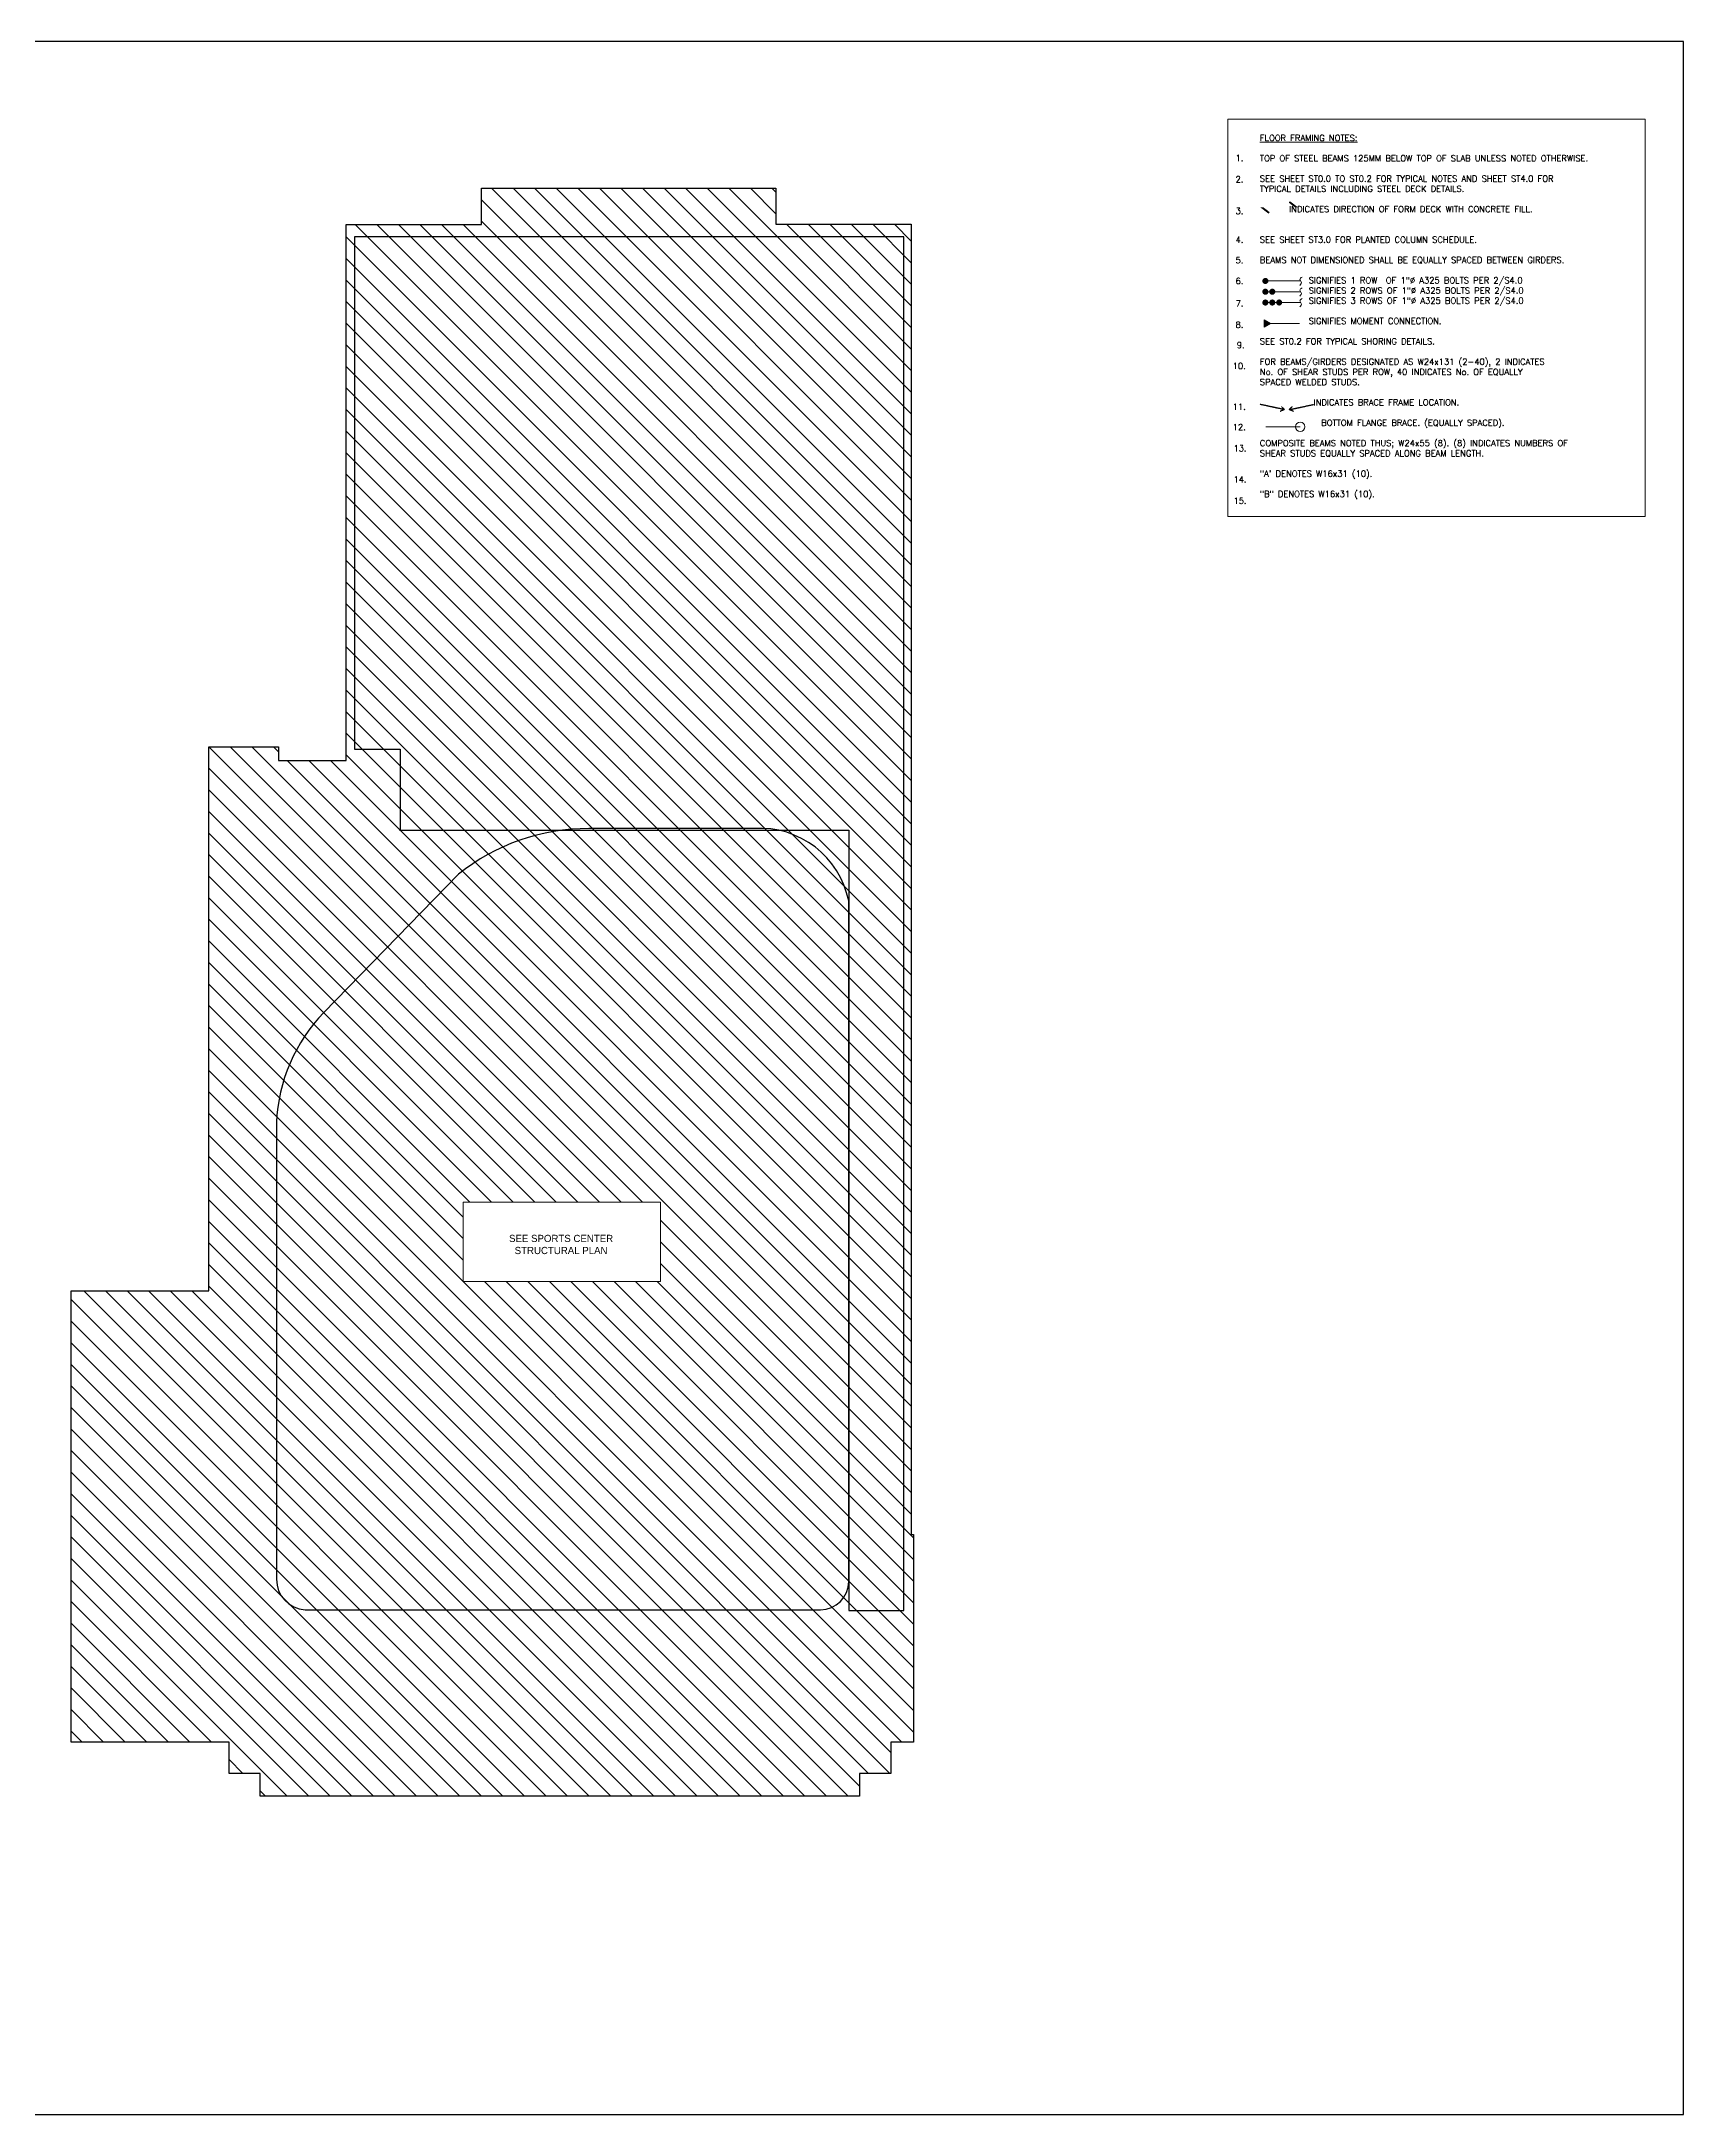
# Model space of a CAD drawing. Header units: millimetres. Extents: x 1731812 to 1926619, y -14989 to 120895.
# Drawn here: x 1818969 to 1926619, y -14989 to 120895 of the extents above; entities that cross this region are included whole.
import ezdxf
from ezdxf.enums import TextEntityAlignment as Align

# ---------------------------------------------------------------- set-up
doc = ezdxf.new("R2010")
doc.units = ezdxf.units.MM
doc.header["$MEASUREMENT"] = 0
doc.linetypes.add('HIDDEN', pattern=[0.375, 0.25, -0.125])
doc.layers.get('0').update_dxf_attribs({"lineweight": 0})
for name, color, linetype, lineweight in [('BOUNDARY', 2, 'Continuous', 30), ('HATCH', 8, 'Continuous', 5), ('S-Anno-Symb', 143, 'Continuous', 15), ('S-Anno-Text', 52, 'Continuous', 15), ('S-BRACE', 2, 'Continuous', 9)]:
    doc.layers.add(name, color=color, linetype=linetype, lineweight=lineweight)
doc.layers.add('cladding', color=2, linetype='Continuous')
doc.styles.add('1', font='simplex.shx', dxfattribs={"width": 0.85, "height": 300})
doc.styles.add('MMTX$0$ESMX$0$X-OPTA1D', font='x-opta1d')
doc.styles.add('ROMANS1', font='ROMANS.shx', dxfattribs={"height": 0.09375})
doc.dimstyles.new('ESCA', dxfattribs={"dimtxt": 300, "dimasz": 1, "dimexe": 100, "dimexo": 100, "dimgap": 100, "dimtad": 1, "dimdec": 0, "dimrnd": 1, "dimdsep": 46, "dimtxsty": '1', "dimblk1": 'ESCADIM_ARW', "dimblk2": 'ESCADIM_ARW', "dimsah": 1, "dimcen": 50, "dimclrd": 256, "dimclre": 256, "dimclrt": 52, "dimadec": 0, "dimazin": 0, "dimtfac": 1, "dimtdec": 0, "dimtofl": 0, "dimtmove": 0, "dimatfit": 3, "dimldrblk": 'ESCADIM_ARW', "dimfxl": 1, "dimtolj": 1, "dimtzin": 0, "dimarcsym": 0})

# ---------------------------------------------------------------- blocks, each defined once
blk = doc.blocks.new('ESCADIM_ARW')
at = {"color": 7}
blk.add_line((-150, 0), (150, 0), dxfattribs=at)
blk.add_circle((0, 0), 75, dxfattribs=at)

msp = doc.modelspace()

# ---------------------------------------------------------------- hatches: boundary and pattern name
at = {"layer": 'HATCH', "ltscale": 0.05}
h = msp.add_hatch(dxfattribs=at)
h.set_pattern_fill('ANSI31', color=48, scale=8000, angle=90, style=0)
h.set_pattern_definition([(135, (612377.7, 1042.5), (-707.1068, -707.1068), [])])
edge = h.paths.add_edge_path()
edge.add_line((1838950.24558, 108901.89861), (1847818.79432, 108904.26305))
edge.add_line((1847818.79432, 108904.26305), (1847818.79432, 111281.10768))
edge.add_line((1847818.79432, 111281.10768), (1867119.1614, 111281.10768))
edge.add_line((1867119.1614, 111281.10768), (1867119.1614, 108909.40871))
edge.add_line((1867119.1614, 108909.40871), (1875987.71013, 108909.40871))
edge.add_line((1875987.71013, 108909.40871), (1875987.84015, 23036.27639))
edge.add_line((1875987.84015, 23036.27639), (1876138.15453, 23036.27494))
edge.add_line((1876138.15453, 23036.27494), (1876138.02303, 9427.0596))
edge.add_line((1876138.02303, 9427.0596), (1874650.48259, 9427.0596))
edge.add_line((1874650.48259, 9427.0596), (1874650.48259, 7374.46175))
edge.add_line((1874650.48259, 7374.46175), (1872606.28935, 7374.46175))
edge.add_line((1872606.28935, 7374.46175), (1872606.28935, 5880.64576))
edge.add_line((1872606.28935, 5880.64576), (1833314.06164, 5880.64576))
edge.add_line((1833314.06164, 5880.64576), (1833314.06164, 7374.46175))
edge.add_line((1833314.06164, 7374.46175), (1831269.86841, 7374.46175))
edge.add_line((1831269.86841, 7374.46175), (1831269.86841, 9427.0596))
edge.add_line((1831269.86841, 9427.0596), (1820916.75742, 9427.0596))
edge.add_line((1820916.75742, 9427.0596), (1820916.75742, 39003.60516))
edge.add_line((1820916.75742, 39003.60516), (1829931.38246, 39003.60516))
edge.add_line((1829931.38246, 39003.60516), (1829931.38246, 74664.9949))
edge.add_line((1829931.38246, 74664.9949), (1834504.05892, 74664.9949))
edge.add_line((1834504.05892, 74664.9949), (1834504.05892, 73755.7626))
edge.add_line((1834504.05892, 73755.7626), (1838950.24558, 73755.7626))
edge.add_line((1838950.24558, 73755.7626), (1838940.87528, 108901.89611))
h.paths.add_polyline_path([(1846616.91268, 44807.75162), (1846616.91268, 39606.49417), (1859558.48893, 39606.49417), (1859558.48893, 44807.75162)], flags=16)
at = {"layer": 'S-Anno-Text'}
h = msp.add_hatch(color=1, dxfattribs=at)
h.paths.add_polyline_path([(1899115.96036, 102641.45814), (1899115.96036, 102408.57542), (1899537.11581, 102408.57542)])
h.paths.add_polyline_path([(1899115.96036, 102175.69271), (1899537.11581, 102408.57542), (1899115.96036, 102408.57542)])

# ---------------------------------------------------------------- linework, layer by layer
at = {"ltscale": 0.05, "elevation": 0}
msp.add_lwpolyline([(1846616.91268, 39606.49417), (1859558.48893, 39606.49417), (1859558.48893, 44807.75162), (1846616.91268, 44807.75162)], close=True, dxfattribs=at)
at = {"layer": 'BOUNDARY', "ltscale": 0.05, "elevation": 0}
msp.add_lwpolyline([(1838950.24558, 108901.89861), (1847818.79432, 108904.26305), (1847818.79432, 111281.10768), (1867119.1614, 111281.10768), (1867119.1614, 108909.40871), (1875987.71013, 108909.40871), (1875987.84015, 23036.27639), (1876138.15453, 23036.27494), (1876138.02303, 9427.0596), (1874650.48259, 9427.0596), (1874650.48259, 7374.46175), (1872606.28935, 7374.46175), (1872606.28935, 5880.64576), (1833314.06164, 5880.64576), (1833314.06164, 7374.46175), (1831269.86841, 7374.46175), (1831269.86841, 9427.0596), (1820916.75742, 9427.0596), (1820916.75742, 39003.60516), (1829931.38246, 39003.60516), (1829931.38246, 74664.9949), (1834504.05892, 74664.9949), (1834504.05892, 73755.7626), (1838950.24558, 73755.7626), (1838940.87528, 108901.89611)], dxfattribs=at)
at = {"layer": 'BOUNDARY', "ltscale": 0.05, "elevation": 0.00005}
msp.add_lwpolyline([(1865686.55613, 69303.84783), (1854855.8618, 69304.88191, 0.1699280458), (1846306.26112, 66313.76778), (1837480.47408, 57235.87193, 0.1841685692), (1834375.01527, 50033.01974), (1834374.66593, 20096.07413, 0.3943859258), (1836249.14297, 18089.21065), (1870034.9302, 18099.1243, 0.4140416874), (1871888.80762, 19953.00172), (1871888.80762, 64558.69654, 0.3766211396), (1865686.55613, 69303.84783, 0.7650691513)], format="xyb", dxfattribs=at)
at = {"layer": 'cladding', "elevation": 0.00005}
msp.add_lwpolyline([(1842444.99048, 69193.82834), (1871888.80762, 69193.82834), (1871888.80762, 18047.51174), (1875499.76828, 18047.51174), (1875499.76828, 108084.79667), (1839499.42061, 108083.47961), (1839499.42061, 74513.01932), (1842494.99353, 74513.01932), (1842494.99353, 69193.82834)], close=True, dxfattribs=at)
at = {"layer": 'Defpoints', "ltscale": 0.05, "elevation": 0.00004}
msp.add_lwpolyline([(1731812.02464, -14989.37755), (1926619.46806, -14989.37755), (1926619.46806, 120894.82661), (1731812.02464, 120894.82661)], close=True, dxfattribs=at)
at = {"layer": 'S-Anno-Symb'}
for p, q in [((1899537.11581, 102408.57542, 0.00004), (1899115.96036, 102641.45814, 0.00004)), ((1899115.96036, 102641.45814, 0.00004), (1899115.96036, 102408.57542, 0.00004)), ((1899537.11581, 102408.57542, 0.00004), (1899115.96036, 102175.69271, 0.00004)), ((1899115.96036, 102175.69271, 0.00004), (1899115.96036, 102408.57542, 0.00004))]:
    msp.add_line(p, q, dxfattribs=at)
at = {"layer": 'S-Anno-Text', "color": 1}
for p, q in [((1901526.99544, 105195.35106, 0.00004), (1899205.37965, 105195.35106, 0.00004)), ((1901526.99544, 104489.18247, 0.00004), (1899205.37965, 104489.18247, 0.00004)), ((1901526.99544, 103783.01387, 0.00004), (1899205.37965, 103783.01387, 0.00004)), ((1899115.96036, 102641.45814, 0.00004), (1899537.11581, 102408.57542, 0.00004)), ((1901437.57614, 102408.57542, 0.00004), (1899115.96036, 102408.57542, 0.00004)), ((1899234.02819, 95641.23533, -213.47857), (1901489.38978, 95641.23533, -213.47857))]:
    msp.add_line(p, q, dxfattribs=at)
at = {"layer": 'S-Anno-Text', "elevation": 0.00004}
msp.add_lwpolyline([(1896734.77593, 115794.23109), (1924104.16019, 115794.23109), (1924104.16019, 89749.77506), (1896734.77593, 89749.77506)], close=True, dxfattribs=at)
at = {"layer": 'S-Anno-Text', "color": 2, "elevation": 0.00004}
msp.add_lwpolyline([(1900776.02512, 110379.14663, 124.998, 124.998, 0), (1901247.01325, 110016.60306, 0, 0, 0), (1898980.33186, 110016.60306, 124.998, 124.998, 0), (1899451.31999, 109654.05949, 124.998, 124.998, 0)], format="xyseb", dxfattribs=at)
at = {"layer": 'S-Anno-Text', "color": 1, "const_width": 200, "elevation": 0.00004}
for points in [[(1899105.37965, 105195.35106, 1), (1899305.37965, 105195.35106, 1)], [(1899105.37965, 104489.18247, 1), (1899305.37965, 104489.18247, 1)], [(1899557.54759, 104489.18247, 1), (1899757.54759, 104489.18247, 1)], [(1899105.37965, 103783.01387, 1), (1899305.37965, 103783.01387, 1)], [(1899557.54759, 103783.01387, 1), (1899757.54759, 103783.01387, 1)], [(1900009.71552, 103783.01387, 1), (1900209.71552, 103783.01387, 1)]]:
    msp.add_lwpolyline(points, format="xyb", close=True, dxfattribs=at)
at = {"layer": 'S-Anno-Text', "color": 1}
msp.add_circle((1901489.38978, 95641.23533, -213.47857), 308.79536, dxfattribs=at)
for points in [[(1901615.37641, 105454.39524, 0.00004), (1901465.89097, 105300.26027, 0.00004), (1901561.60958, 105134.47079, 0.00004), (1901457.91397, 104908.99475, 0.00004)], [(1901615.37641, 104748.22664, 0.00004), (1901465.89097, 104594.09168, 0.00004), (1901561.60958, 104428.30219, 0.00004), (1901457.91397, 104202.82615, 0.00004)], [(1901615.37641, 104042.05805, 0.00004), (1901465.89097, 103887.92308, 0.00004), (1901561.60958, 103722.1336, 0.00004), (1901457.91397, 103496.65756, 0.00004)]]:
    msp.add_spline(points, degree=3, dxfattribs=at)

# ---------------------------------------------------------------- texts
at = {"color": 7, "ltscale": 0.05, "insert": (1853034.70274, 42038.1424, 0), "char_height": 473.4903139, "width": 11058.6068377, "attachment_point": 5, "style": 'MMTX$0$ESMX$0$X-OPTA1D'}
msp.add_mtext('SEE SPORTS CENTER STRUCTURAL PLAN ', dxfattribs=at)
at = {"layer": 'S-Anno-Text', "style": 'ROMANS1'}
for s, p in [('1.', (1897765.19369, 113458.16934, 0.00004)), ('2.', (1897765.19369, 112060.60938, 0.00004)), ('3.', (1897765.19369, 109979.25839, 0.00004)), ('4.', (1897765.19369, 108103.91552, 0.00004)), ('5.', (1897765.19369, 106757.27503, 0.00004)), ('6.', (1897765.19369, 105398.24218, 0.00004)), ('7.', (1897765.19369, 103925.628, 0.00004)), ('8.', (1897765.19369, 102524.91603, 0.00004)), ('9.', (1897842.88527, 101193.72372, -106.73926)), ('10.', (1897920.57684, 99828.02154, -213.47857)), ('11.', (1897920.57684, 97145.23865, -213.47857)), ('12.', (1897920.57684, 95812.61408, -213.47857)), ('13.', (1897972.4202, 94428.15426, -213.47853)), ('14.', (1897972.4202, 92383.06736, -213.47853)), ('15.', (1897972.4202, 90985.84132, -213.47853))]:
    msp.add_text(s, height=400, dxfattribs=at).set_placement(p, align=Align.TOP_RIGHT)
at = {"layer": 'S-Anno-Text', "insert": (1898845.25031, 114771.45269, 0.00004), "char_height": 400, "width": 25187.5, "attachment_point": 1, "style": 'ROMANS1'}
msp.add_mtext('\\A1;{\\L\\C1;FLOOR FRAMING NOTES:\\l \\P\\P}TOP OF STEEL BEAMS 125MM BELOW TOP OF SLAB UNLESS NOTED OTHERWISE.\\P\\PSEE SHEET ST0.0 TO ST0.2 FOR TYPICAL NOTES AND SHEET ST4.0 FOR \\PTYPICAL DETAILS INCLUDING STEEL DECK DETAILS. \\P\\P       INDICATES DIRECTION OF FORM DECK WITH CONCRETE FILL.\\P\\P\\PSEE SHEET ST3.0 FOR PLANTED COLUMN SCHEDULE. \\P\\PBEAMS NOT DIMENSIONED SHALL BE EQUALLY SPACED BETWEEN GIRDERS. \\P\\P^I^ISIGNIFIES 1 ROW  OF 1"%%C A325 BOLTS PER 2/S4.0\\P^I^ISIGNIFIES 2 ROWS OF 1"%%C A325 BOLTS PER 2/S4.0\\P^I^ISIGNIFIES 3 ROWS OF 1"%%C A325 BOLTS PER 2/S4.0\\P\\P^I^ISIGNIFIES MOMENT CONNECTION.\\P\\PSEE ST0.2 FOR TYPICAL SHORING DETAILS.\\P\\PFOR BEAMS/GIRDERS DESIGNATED AS W24x131 (2-40), 2 INDICATES\\PNo. OF SHEAR STUDS PER ROW, 40 INDICATES No. OF EQUALLY\\PSPACED WELDED STUDS.\\P\\P^I       INDICATES BRACE FRAME LOCATION.\\P\\P^I^I   BOTTOM FLANGE BRACE. (EQUALLY SPACED).\\P\\PCOMPOSITE BEAMS NOTED THUS; W24x55 (8). (8) INDICATES NUMBERS OF\\PSHEAR STUDS EQUALLY SPACED ALONG BEAM LENGTH.\\P\\P"A\' DENOTES W16x31 (10).\\P\\P"B" DENOTES W16x31 (10).', dxfattribs=at)

# ---------------------------------------------------------------- leaders
at = {"layer": 'S-BRACE', "linetype": 'HIDDEN'}
for points in [[(1900446.04805, 96760.91983, -213.47857), (1898832.0029, 97109.31617, -213.47857)], [(1900774.9822, 96760.91983, -213.47857), (1902389.02735, 97109.31617, -213.47857)]]:
    msp.add_leader(points, dimstyle='ESCA', override={"dimasz": 250, "dimldrblk": 'Open90'}, dxfattribs=at)

doc.saveas('drawing.dxf')
